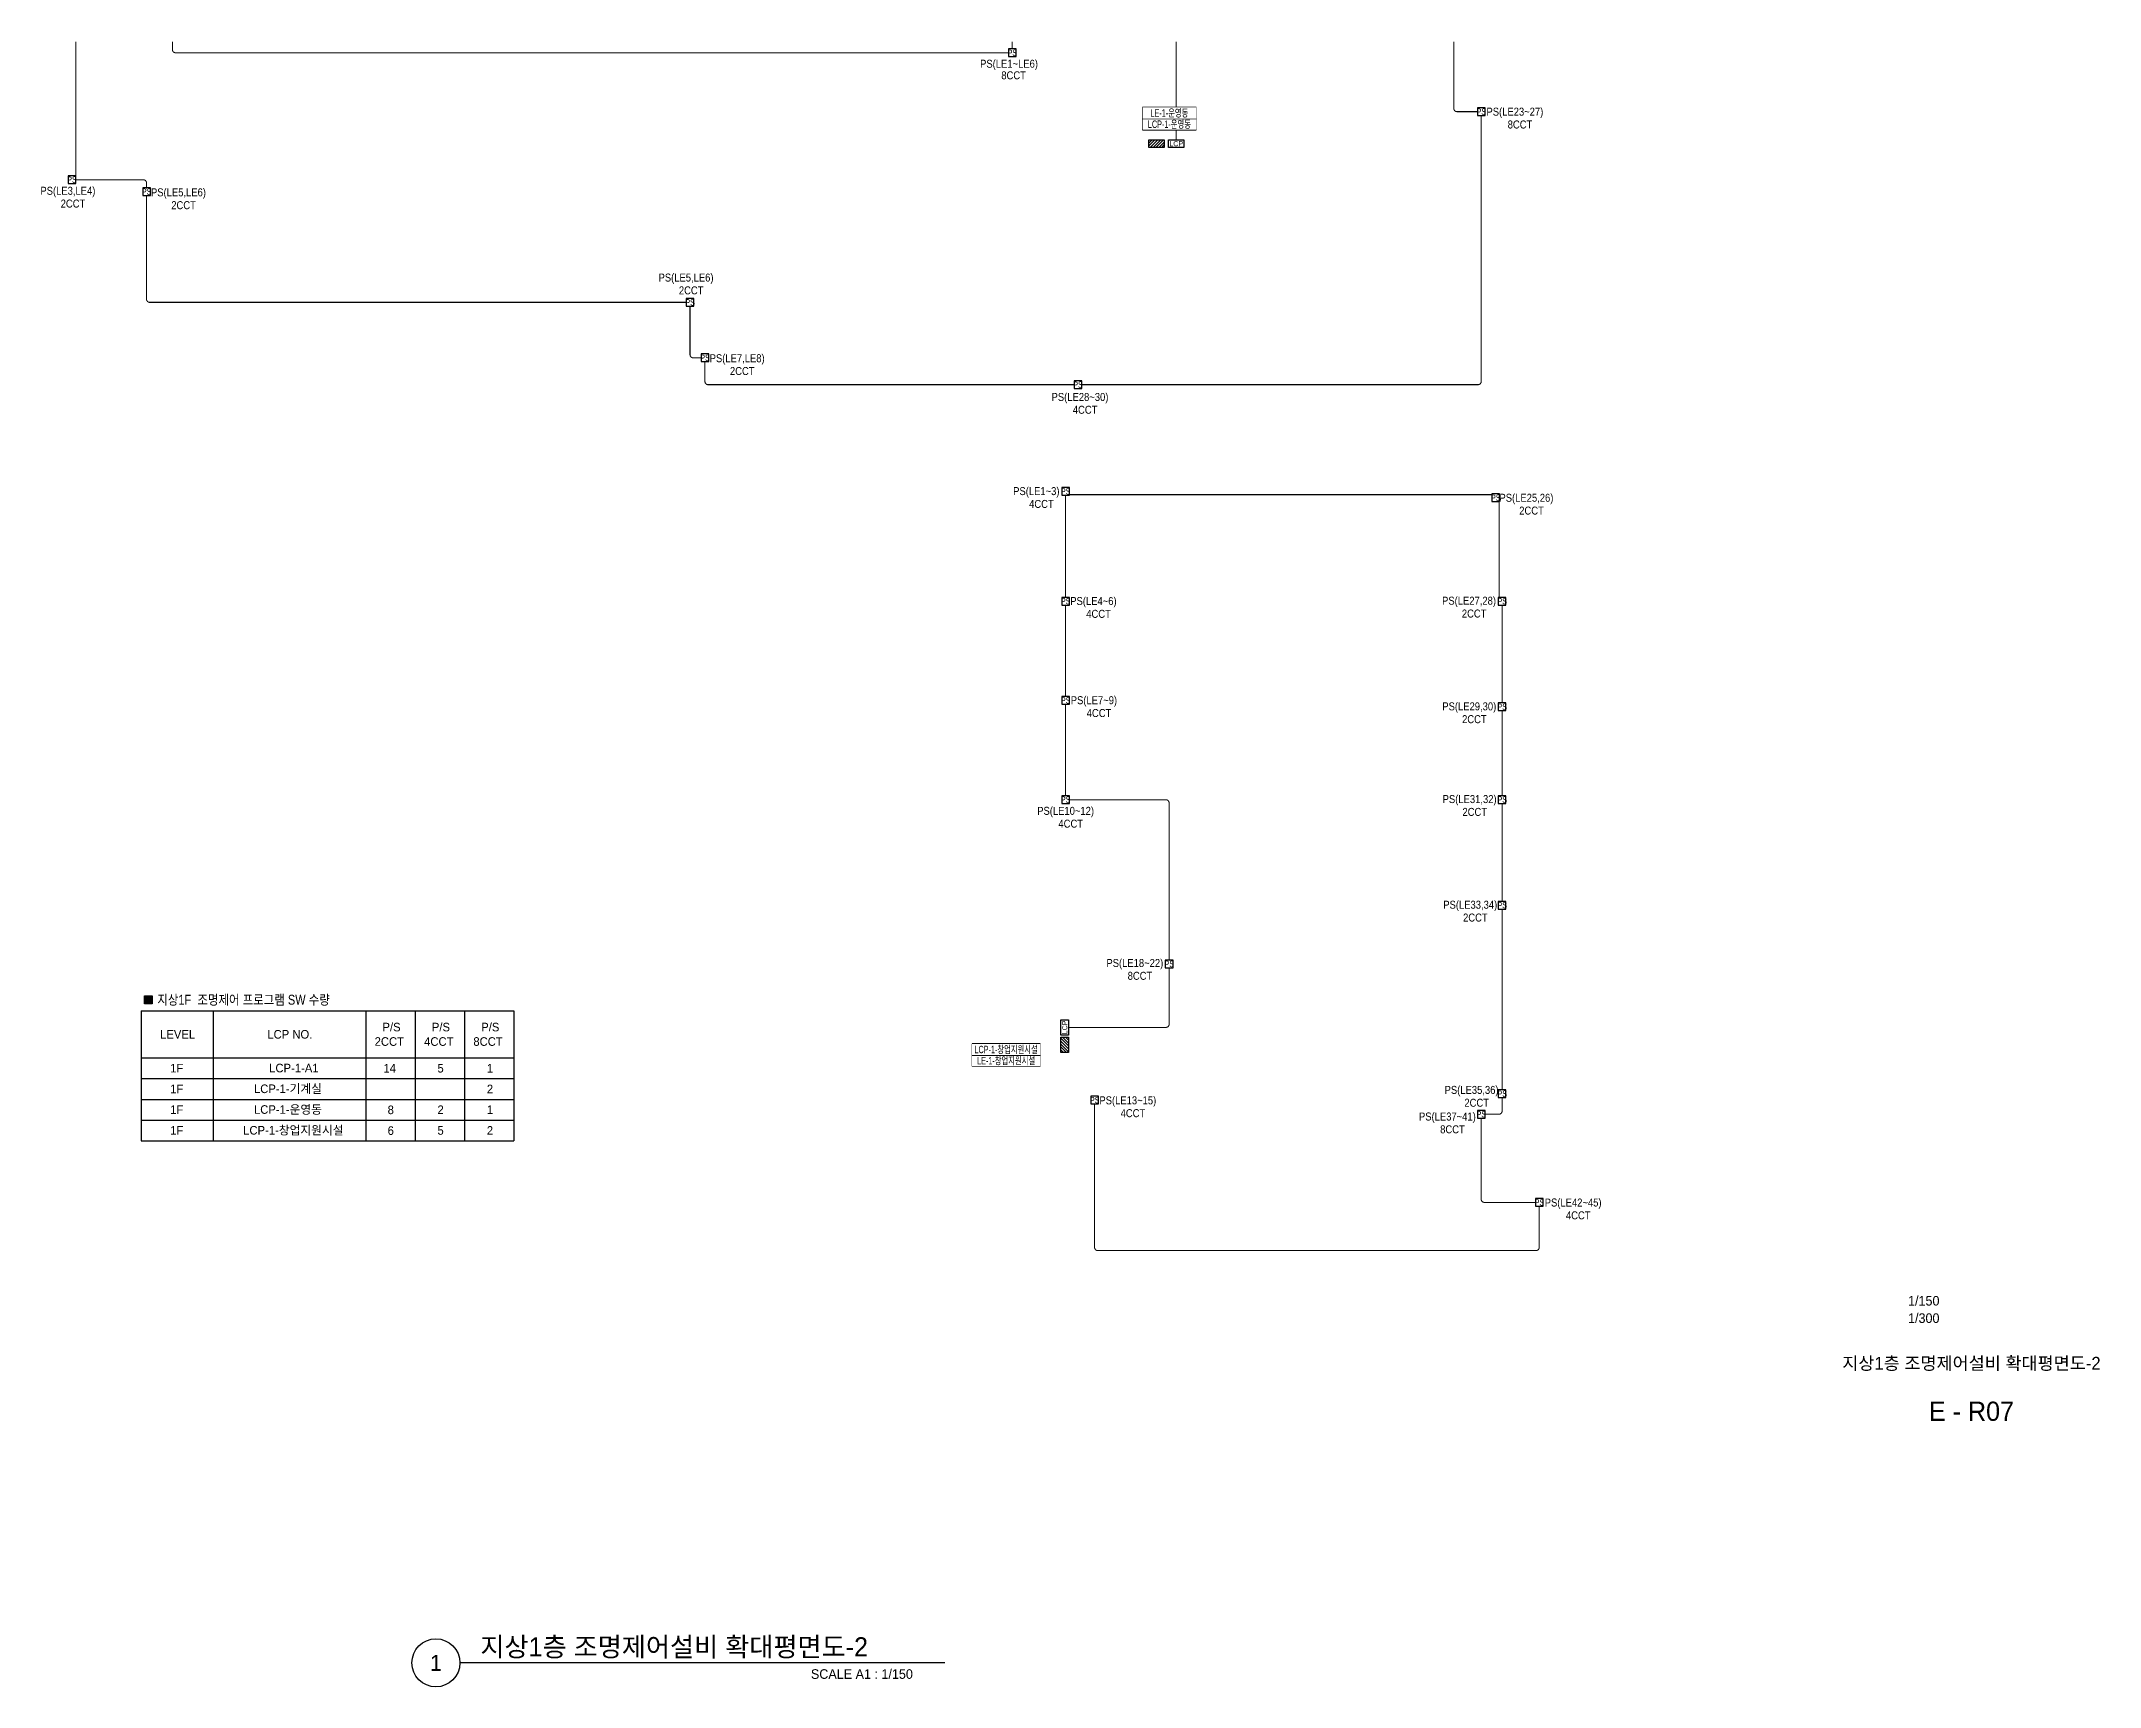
# Model space of a CAD drawing. Header units: millimetres. Extents: x 39625 to 501091, y -351975 to 833216.
# Drawn here: x 404612 to 501091, y -351975 to -274825 of the extents above; entities that cross this region are included whole.
import ezdxf
from ezdxf.enums import TextEntityAlignment as Align

# ---------------------------------------------------------------- set-up
doc = ezdxf.new("R2010")
doc.units = ezdxf.units.MM
doc.header["$LTSCALE"] = 150
doc.set_wipeout_variables(frame=1)
doc.linetypes.add('HIDDEN', pattern=[9.525, 6.35, -3.175])
for name, color, linetype in [('------01 Distribution Panel', 3, 'Continuous'), ('------02 Etc Panel', 3, 'Continuous'), ('------04 Lighting Switch', 2, 'Continuous'), ('-----30 Text', 2, 'Continuous'), ('-----41 Drawing Title', 2, 'Continuous'), ('-----42 Drawing Number', 2, 'Continuous'), ('-----43 Drawing Scale', 3, 'Continuous')]:
    doc.layers.add(name, color=color, linetype=linetype)
doc.styles.add('ELEC', font='')
doc.styles.get('ELEC').set_extended_font_data('Dotum')

# ---------------------------------------------------------------- blocks, each defined once
blk = doc.blocks.new('ps')
blk.add_lwpolyline([(-79296, 80452), (-79751, 80452), (-79751, 79997), (-79296, 79997)], close=True)
at = {"style": 'ELEC', "width": 0.7}
blk.add_text('PS', height=379.2, dxfattribs=at).set_placement((-79517, 80226), align=Align.MIDDLE_CENTER)
blk = doc.blocks.new('A07')
blk.add_lwpolyline([(-300, 0), (-300, 300), (300, 300), (300, 0)], close=True)
at = {"style": 'ELEC'}
blk.add_text('LCP', height=200, dxfattribs=at).set_placement((0, 150), align=Align.MIDDLE)
blk = doc.blocks.new('A02')
h = blk.add_hatch()
h.set_pattern_fill('ANSI31', color=256, scale=25, style=0)
h.set_pattern_definition([(45, (-2000, -19200), (-56.1266, 56.1266), [])])
h.paths.add_polyline_path([(-300, 300), (-300, 0), (300, 0), (300, 300)])
blk.add_lwpolyline([(300, 0), (-300, 0), (-300, 300), (300, 300)], close=True)

msp = doc.modelspace()

# ---------------------------------------------------------------- hatches: boundary and pattern name
at = {"layer": '-----30 Text'}
h = msp.add_hatch(dxfattribs=at)
h.set_pattern_fill('ANSI31', color=256, scale=1.090331, style=0)
h.set_pattern_definition([(45, (1177903.86163, -516848.97257), (-0.096372566095, 0.096372566095), [])])
h.paths.add_polyline_path([(409447, -319585), (409820, -319585), (409820, -319957), (409447, -319957)])

# ---------------------------------------------------------------- linework, layer by layer
at = {"layer": '------01 Distribution Panel', "color": 1, "elevation": 0}
for points in [[(456230, -278982), (458746, -278982), (458746, -278457), (456230, -278457)], [(448236, -322884), (451436, -322884), (451436, -322359), (448236, -322359)]]:
    msp.add_lwpolyline(points, close=True, dxfattribs=at)
at = {"layer": '-----30 Text'}
msp.add_lwpolyline([(409447, -319585), (409820, -319585), (409820, -319957), (409447, -319957)], close=True, dxfattribs=at)
at = {"layer": '-----41 Drawing Title', "color": 7}
msp.add_line((446964, -350850), (424236, -350850), dxfattribs=at)
msp.add_circle((423111, -350850), 1125, dxfattribs=at)
at = {"color": 3}
for p, q in [((409298, -320279), (409298, -326378)), ((409298, -320279), (419820, -320279)), ((412670, -320279), (412670, -326378)), ((419820, -320279), (419820, -323461)), ((419820, -320279), (419820, -326378)), ((419820, -320279), (426764, -320279)), ((422135, -320279), (422135, -326378)), ((424450, -320279), (424450, -326378)), ((426764, -320279), (426764, -326378)), ((409298, -322488), (419820, -322488)), ((419820, -322488), (426764, -322488)), ((409298, -323461), (419820, -323461)), ((419820, -323461), (426764, -323461)), ((409298, -324433), (419820, -324433)), ((419820, -324433), (426764, -324433)), ((409298, -325406), (419820, -325406)), ((419820, -325406), (426764, -325406)), ((409298, -326378), (419820, -326378)), ((419820, -326378), (426764, -326378))]:
    msp.add_line(p, q, dxfattribs=at)
at = {"color": 30, "linetype": 'HIDDEN', "lineweight": -3, "ltscale": 0.2, "const_width": 50, "elevation": 0}
for points in [[(406230, -274850), (406230, -281140)], [(450120, -275190), (450120, -274850)], [(457806, -279450), (457806, -274850)], [(452620, -300900), (452620, -296110)], [(452800, -296086), (472600, -296086)], [(472946, -296410), (472946, -300900)], [(473080, -301260), (473080, -305850)], [(452620, -310200), (452620, -305910)], [(473080, -306210), (473080, -310200)], [(473080, -310560), (473080, -315150)], [(473080, -315510), (473080, -323990)]]:
    msp.add_lwpolyline(points, dxfattribs=at)
for points in [[(410763, -274850), (410763, -275220, 0.414214), (410913, -275370), (449940, -275370)], [(470817, -274850), (470817, -277980, 0.414214), (470967, -278130), (471920, -278130)], [(453380, -290930), (471950, -290930, 0.414214), (472100, -290780), (472100, -278310)], [(406230, -281320), (409398, -281320, -0.414214), (409548, -281470), (409548, -281742)], [(409550, -282060), (409550, -286920, 0.414214), (409700, -287070), (434840, -287070)], [(435020, -287250), (435020, -289520, 0.414214), (435170, -289670), (435540, -289670)], [(435720, -289850), (435720, -290780, 0.414214), (435870, -290930), (453020, -290930)], [(452800, -310390), (457325, -310390, -0.414214), (457475, -310540), (457475, -317905)], [(457475, -318265), (457475, -320910, -0.414214), (457325, -321060), (452760, -321060)], [(453980, -324650), (453980, -331373, 0.414214), (454130, -331523), (474670, -331523, 0.414214), (474820, -331373), (474820, -329445)], [(473080, -324350), (473080, -324980, -0.414214), (472930, -325130), (472280, -325130)], [(472100, -325310), (472100, -329115, 0.414214), (472250, -329265), (474640, -329265)]]:
    msp.add_lwpolyline(points, format="xyb", dxfattribs=at)
at = {"color": 30, "linetype": 'HIDDEN', "lineweight": -3, "ltscale": 0.2, "const_width": 50}
msp.add_lwpolyline([(452620, -305550), (452620, -301260)], dxfattribs=at)

# ---------------------------------------------------------------- block references
at = {"layer": '------01 Distribution Panel', "xscale": 1.2, "yscale": 1.2, "zscale": 1.2}
for p, rotation in [((456886, -279450), 180), ((452760, -321880), 90)]:
    msp.add_blockref('A02', p, dxfattribs=dict(at, rotation=rotation))
at = {"layer": '------02 Etc Panel', "xscale": 1.2, "yscale": 1.2, "zscale": 1.2}
msp.add_blockref('A07', (457806, -279810), dxfattribs=at)
at = {"layer": '------02 Etc Panel', "xscale": 1.2, "yscale": 1.2, "zscale": 1.2, "rotation": 89.99999999999999}
msp.add_blockref('A07', (452760, -321060), dxfattribs=at)
at = {"layer": '------04 Lighting Switch', "xscale": 0.790589613177827, "yscale": 0.790589613177827, "zscale": 0.790589613177827}
for p in [(512990, -338795), (534970, -341555), (468920, -344745), (472420, -345305), (497891, -350495), (498590, -353095), (516070, -354355), (515491, -359355), (535651, -359655), (515491, -364505), (535951, -364505), (515491, -369155), (535951, -369455), (515491, -373805), (535951, -373805), (535951, -378755), (520346, -381510), (535951, -387595), (516851, -387895), (534970, -388555), (537691, -392690)]:
    msp.add_blockref('ps', p, dxfattribs=at)

# ---------------------------------------------------------------- texts
at = {"layer": '-----30 Text', "style": 'ELEC', "width": 0.9}
for s, p in [('PS(LE1~LE6)', (449971, -275930, 0)), ('8CCT', (450186, -276426)), ('PS(LE23~27)', (473678, -278176)), ('8CCT', (473917, -278731)), ('PS(LE3,LE4)', (405864, -281885, 0)), ('PS(LE5,LE6)', (411046, -281959, 0)), ('2CCT', (406103, -282439, 0)), ('2CCT', (411285, -282514, 0)), ('PS(LE5,LE6)', (434834, -285954, 0)), ('2CCT', (435074, -286508, 0)), ('PS(LE7,LE8)', (437229, -289735, 0)), ('2CCT', (437468, -290289, 0)), ('PS(LE28~30)', (453297, -291551)), ('4CCT', (453536, -292105)), ('PS(LE1~3)', (451250, -295965)), ('PS(LE25,26)', (474219, -296277)), ('4CCT', (451489, -296520)), ('2CCT', (474458, -296832)), ('PS(LE4~6)', (453926, -301118)), ('PS(LE27,28)', (471529, -301103)), ('4CCT', (454166, -301672)), ('2CCT', (471768, -301658)), ('PS(LE7~9)', (453949, -305768)), ('PS(LE29,30)', (471541, -306056)), ('4CCT', (454189, -306322)), ('2CCT', (471780, -306610)), ('PS(LE31,32)', (471557, -310403)), ('PS(LE10~12)', (452623, -310954)), ('4CCT', (452862, -311509)), ('2CCT', (471797, -310957)), ('PS(LE33,34)', (471586, -315356)), ('2CCT', (471826, -315910)), ('PS(LE18~22)', (455867, -318087)), ('8CCT', (456107, -318641)), ('PS(LE35,36)', (471649, -324037, 0)), ('PS(LE13~15)', (455538, -324526)), ('4CCT', (455777, -325081)), ('PS(LE37~41)', (470515, -325284)), ('2CCT', (471888, -324592, 0)), ('8CCT', (470754, -325838)), ('PS(LE42~45)', (476408, -329316)), ('4CCT', (476647, -329871))]:
    msp.add_text(s, height=375, dxfattribs=at).set_placement(p, align=Align.MIDDLE)
at = {"layer": '-----30 Text', "style": 'ELEC', "width": 0.85}
msp.add_text('지상1F  조명제어 프로그램 SW 수량', height=463.68, dxfattribs=at).set_placement((410054, -319996))
at = {"layer": '-----30 Text', "style": 'ELEC'}
for s, height, p in [(' LEVEL', 402.9, (410040, -321585)), (' LCP NO.', 402.9, (415065, -321585)), (' P/S', 402.9, (420460, -321246)), (' P/S', 402.9, (422775, -321246)), (' P/S', 402.9, (425090, -321246)), ('2CCT', 402.9, (420240, -321924)), ('4CCT', 402.9, (422559, -321924)), ('8CCT', 402.9, (424866, -321924)), ('1F', 402.9, (410657, -323173)), ('LCP-1-A1', 402.9, (415298, -323167)), ('14', 402.9, (420652, -323176)), ('5', 403, (423184, -323176)), ('1', 403, (425499, -323176)), ('1F', 402.9, (410657, -324146)), ('LCP-1-기계실', 402.9, (414585, -324140)), ('2', 403, (425499, -324149)), ('1F', 402.9, (410657, -325118)), ('LCP-1-운영동', 402.9, (414585, -325112)), ('8', 403, (420849, -325127)), ('2', 403, (423184, -325121)), ('1', 403, (425499, -325121)), ('1F', 402.9, (410657, -326090)), ('LCP-1-창업지원시설', 402.92, (414079, -326085)), ('6', 403, (420849, -326100)), ('5', 403, (423184, -326093)), ('2', 403, (425499, -326093))]:
    msp.add_text(s, height=height, dxfattribs=at).set_placement(p)
at = {"layer": '-----41 Drawing Title', "style": 'ELEC'}
msp.add_text('지상1층 조명제어설비 확대평면도-2', height=600, dxfattribs=at).set_placement((495075, -336805), align=Align.MIDDLE_CENTER)
at = {"layer": '-----41 Drawing Title', "color": 2, "style": 'ELEC'}
msp.add_text('지상1층 조명제어설비 확대평면도-2', height=900, dxfattribs=at).set_placement((425195, -350550))
at = {"layer": '-----41 Drawing Title', "color": 7, "style": 'ELEC'}
msp.add_text('1', height=750, dxfattribs=at).set_placement((423111, -350850), align=Align.MIDDLE)
at = {"layer": '-----41 Drawing Title', "style": 'ELEC'}
msp.add_text('SCALE A1 : 1/150', height=450, dxfattribs=at).set_placement((445464, -351600), align=Align.RIGHT)
at = {"layer": '-----42 Drawing Number', "style": 'ELEC'}
msp.add_text('E - R07', height=900, dxfattribs=at).set_placement((495075, -339055), align=Align.MIDDLE_CENTER)
at = {"layer": '-----43 Drawing Scale', "style": 'ELEC'}
for s, p in [('1/150', (492840, -333875)), ('1/300', (492840, -334690))]:
    msp.add_text(s, height=450, dxfattribs=at).set_placement(p, align=Align.MIDDLE_CENTER)

# ---------------------------------------------------------------- next in the draw order: wipeouts: each hides what was drawn before it
at = {"color": 1}
for points in [[(456230, -278982), (458746, -278982), (458746, -278457), (456230, -278457)], [(448236, -322884), (451436, -322884), (451436, -322359), (448236, -322359)]]:
    msp.add_wipeout(points, dxfattribs=at).dxf.layer = '------01 Distribution Panel'

# ---------------------------------------------------------------- next in the draw order: linework, layer by layer
at = {"layer": '------01 Distribution Panel', "color": 1, "elevation": 0}
for points in [[(456230, -278457), (458746, -278457), (458746, -277932), (456230, -277932)], [(448236, -322359), (451436, -322359), (451436, -321834), (448236, -321834)]]:
    msp.add_lwpolyline(points, close=True, dxfattribs=at)

# ---------------------------------------------------------------- next in the draw order: wipeouts: each hides what was drawn before it
at = {"color": 1}
for points in [[(456230, -278457), (458746, -278457), (458746, -277932), (456230, -277932)], [(448236, -322359), (451436, -322359), (451436, -321834), (448236, -321834)]]:
    msp.add_wipeout(points, dxfattribs=at).dxf.layer = '------01 Distribution Panel'

# ---------------------------------------------------------------- next in the draw order: texts
at = {"layer": '------01 Distribution Panel', "style": 'ELEC', "width": 0.7}
for s, p in [('LCP-1-운영동', (457488, -278719)), ('LE-1-운영동', (457488, -278194)), ('LCP-1-창업지원시설', (449836, -322096)), ('LE-1-창업지원시설', (449836, -322621))]:
    msp.add_text(s, height=350, dxfattribs=at).set_placement(p, align=Align.MIDDLE_CENTER)

doc.saveas('drawing.dxf')
